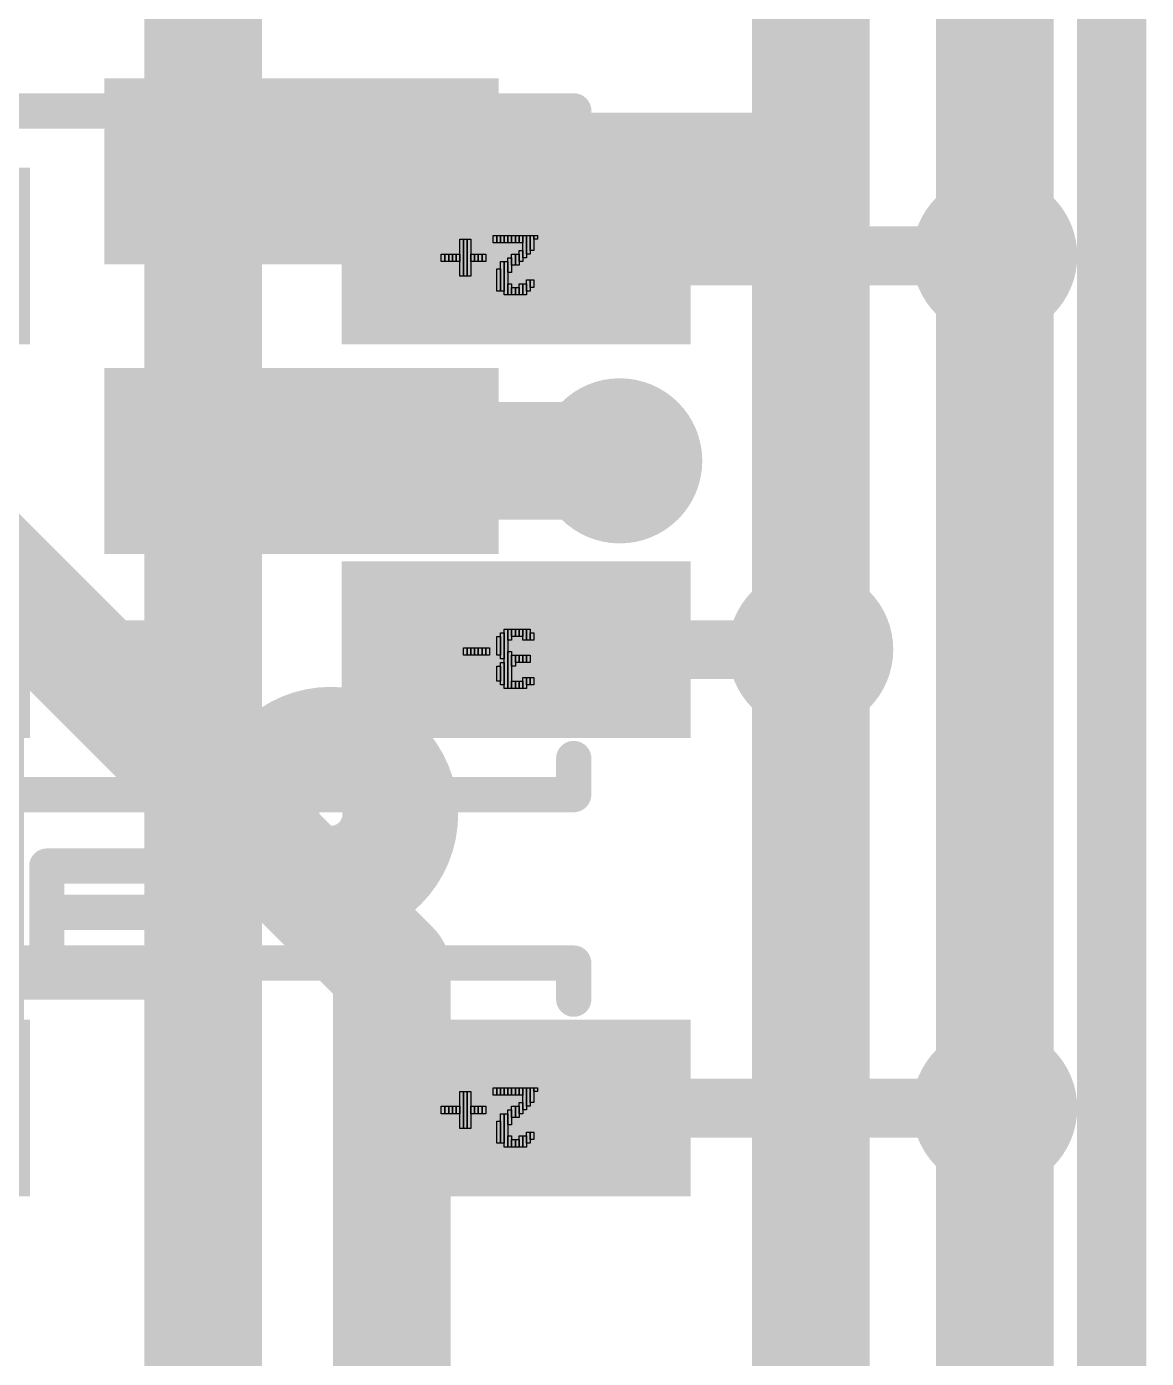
# Model space of a CAD drawing. Header units: millimetres. Extents: x 40.1 to 48.5, y 25.2 to 70.5.
# Drawn here: x 43.71 to 48.55, y 42.15 to 47.9 of the extents above; entities that cross this region are included whole.
import ezdxf

# ---------------------------------------------------------------- set-up
doc = ezdxf.new("R2010")
doc.units = ezdxf.units.MM
for name, color, linetype in [('BottomLayer', 5, 'Continuous'), ('BottomOverlay', 54, 'Continuous'), ('BottomPaste', 16, 'Continuous'), ('BottomSolder', 6, 'Continuous'), ('Mechanical1', 6, 'Continuous'), ('Mechanical15', 56, 'Continuous'), ('MidLayer2', 76, 'Continuous'), ('MultiLayer', 9, 'Continuous'), ('TopLayer', 1, 'Continuous'), ('TopOverlay', 2, 'Continuous'), ('TopPaste', 8, 'Continuous'), ('TopSolder', 216, 'Continuous')]:
    doc.layers.add(name, color=color, linetype=linetype)

# ---------------------------------------------------------------- blocks, each defined once
blk = doc.blocks.new('GH1_25_WS_4P_B_3')
at = {"layer": 'BottomLayer'}
for points, const_width in [([(0.47500286, 3.24999858), (0.47500286, 1.75000158)], 0.2999994), ([(0.7750022599999999, 3.24999858), (0.7750022599999999, 1.75000158)], 0.2999994), ([(1.7250029, 3.24999858), (1.7250029, 1.75000158)], 0.2999994), ([(2.0250023, 3.24999858), (2.0250023, 1.75000158)], 0.2999994), ([(-0.9249968799999999, 2.87499806), (-0.32499808, 2.87499806)], 0.7499985), ([(0.32500316, 2.87499806), (0.92500196, 2.87499806)], 0.7499985), ([(1.5750032, 2.87499806), (2.175002, 2.87499806)], 0.7499985), ([(-0.9249968799999999, 2.1250021), (-0.32499808, 2.1250021)], 0.7499985), ([(0.32500316, 2.1250021), (0.92500196, 2.1250021)], 0.7499985), ([(1.5750032, 2.1250021), (2.175002, 2.1250021)], 0.7499985), ([(3.40000082, 1.20000014), (3.40000082, -1.79999894)], 0.5999987999999999), ([(3.99999962, 1.20000014), (3.99999962, -1.79999894)], 0.5999987999999999)]:
    blk.add_lwpolyline(points, dxfattribs=dict(at, const_width=const_width))
at = {"layer": 'BottomLayer', "const_width": 0.2999994}
for points in [[(0.47500286, 2.50000008, 1), (0.7750022599999999, 2.50000008, 1)], [(1.7250029, 2.50000008, 1), (2.0250023, 2.50000008, 1)]]:
    blk.add_lwpolyline(points, format="xyb", close=True, dxfattribs=at)
at = {"layer": 'BottomOverlay'}
for points, const_width in [([(3.70100098, 2.62700008, 1), (3.10100218, 2.62700008, 1)], 0.499999), ([(0.4994986199999999, 2.84999938, 1), (0.55049674, 2.84999938, 1)], 0.05099812), ([(0.4994986199999999, 2.84999938, 1), (0.55049674, 2.84999938, 1)], 0.05099812), ([(0.69949822, 2.84999938, 1), (0.75049634, 2.84999938, 1)], 0.05099812), ([(0.69949822, 2.84999938, 1), (0.75049634, 2.84999938, 1)], 0.05099812), ([(1.74949866, 2.84999938, 1), (1.80049678, 2.84999938, 1)], 0.05099812), ([(1.74949866, 2.84999938, 1), (1.80049678, 2.84999938, 1)], 0.05099812), ([(1.94949826, 2.84999684, 1), (2.00049638, 2.84999684, 1)], 0.05099812), ([(1.94949826, 2.84999684, 1), (2.00049638, 2.84999684, 1)], 0.05099812), ([(2.9760037, 2.62700008, 1), (3.22600066, 2.62700008, 1)], 0.2499995), ([(3.5760025, 2.62700008, 1), (3.82599946, 2.62700008, 1)], 0.2499995), ([(0.48689768, 2.15000078, 1), (0.5630976799999999, 2.15000078, 1)], 0.0762), ([(0.48689768, 2.15000078, 1), (0.5630976799999999, 2.15000078, 1)], 0.0762), ([(0.4994986199999999, 2.15000078, 1), (0.55049674, 2.15000078, 1)], 0.05099812), ([(0.6868972799999999, 2.15000078, 1), (0.76309728, 2.15000078, 1)], 0.0762), ([(0.6868972799999999, 2.15000078, 1), (0.76309728, 2.15000078, 1)], 0.0762), ([(0.69949822, 2.15000078, 1), (0.75049634, 2.15000078, 1)], 0.05099812), ([(1.73689772, 2.15000078, 1), (1.81309772, 2.15000078, 1)], 0.0762), ([(1.73689772, 2.15000078, 1), (1.81309772, 2.15000078, 1)], 0.0762), ([(1.74949866, 2.15000078, 1), (1.80049678, 2.15000078, 1)], 0.05099812), ([(1.93689732, 2.15000078, 1), (2.01309732, 2.15000078, 1)], 0.0762), ([(1.93689732, 2.15000078, 1), (2.01309732, 2.15000078, 1)], 0.0762), ([(1.94949826, 2.15000078, 1), (2.00049638, 2.15000078, 1)], 0.05099812), ([(3.5868991, 2.15000078, 1), (3.6630991, 2.15000078, 1)], 0.0762), ([(3.5868991, 2.15000078, 1), (3.6630991, 2.15000078, 1)], 0.0762), ([(3.7868987, 2.15000078, 1), (3.8630987, 2.15000078, 1)], 0.0762), ([(3.7868987, 2.15000078, 1), (3.8630987, 2.15000078, 1)], 0.0762), ([(0.48689768, 2.05000098, 1), (0.5630976799999999, 2.05000098, 1)], 0.0762), ([(0.68689474, 2.05000098, 1), (0.76309474, 2.05000098, 1)], 0.0762), ([(1.73689518, 2.05000098, 1), (1.81309518, 2.05000098, 1)], 0.0762), ([(1.93689732, 2.05000098, 1), (2.01309732, 2.05000098, 1)], 0.0762), ([(3.5868991, 2.05000352, 1), (3.6630991, 2.05000352, 1)], 0.0762), ([(3.5868991, 2.05000352, 1), (3.6630991, 2.05000352, 1)], 0.0762), ([(3.5868991, 2.05000352, 1), (3.6630991, 2.05000352, 1)], 0.0762), ([(3.786906319999999, 2.05000098, 1), (3.86310632, 2.05000098, 1)], 0.0762), ([(4.086895559999999, 2.05000098, 1), (4.163095559999999, 2.05000098, 1)], 0.0762), ([(4.086895559999999, 2.05000098, 1), (4.163095559999999, 2.05000098, 1)], 0.0762), ([(3.5868991, 1.39999974, 1), (3.6630991, 1.39999974, 1)], 0.0762), ([(3.5868991, 1.39999974, 1), (3.6630991, 1.39999974, 1)], 0.0762), ([(3.7868987, 1.40001752, 1), (3.8630987, 1.40001752, 1)], 0.0762), ([(4.0868981, 1.39999974, 1), (4.1630981, 1.39999974, 1)], 0.0762), ([(4.0868981, 1.39999974, 1), (4.1630981, 1.39999974, 1)], 0.0762), ([(4.0868981, 1.39999974, 1), (4.1630981, 1.39999974, 1)], 0.0762)]:
    blk.add_lwpolyline(points, format="xyb", close=True, dxfattribs=dict(at, const_width=const_width))
for points, const_width in [([(0.72499728, 2.84999938), (0.5249976799999999, 2.84999938)], 0.10199878), ([(0.5249976799999999, 2.15000078), (0.5249976799999999, 2.84999938)], 0.10199878), ([(0.72499728, 2.15000078), (0.72499728, 2.84999938)], 0.10199878), ([(1.77499772, 2.15000078), (1.77499772, 2.84999938)], 0.10199878), ([(1.97499732, 2.84999684), (1.77499772, 2.84999938)], 0.10199878), ([(1.97499732, 2.15000078), (1.97499732, 2.84999684)], 0.10199878), ([(0.72499728, 2.15000078), (0.5249976799999999, 2.15000078)], 0.1524), ([(0.5249976799999999, 2.05000098), (0.5249976799999999, 2.15000078)], 0.1524), ([(0.72499474, 2.05000098), (0.72499728, 2.15000078)], 0.1524), ([(1.77499518, 2.05000098), (1.77499772, 2.15000078)], 0.1524), ([(1.97499732, 2.15000078), (1.77499772, 2.15000078)], 0.1524), ([(1.97499732, 2.05000098), (1.97499732, 2.15000078)], 0.1524), ([(3.6249991, 2.05000352), (3.6249991, 2.15000078)], 0.1524), ([(3.8249987, 2.15000078), (3.6249991, 2.15000078)], 0.1524), ([(3.8249987, 1.40001752), (3.8249987, 2.15000078)], 0.1524), ([(-3.62500164, 2.05000098), (3.6249991, 2.05000352)], 0.1524), ([(3.6249991, 1.39999974), (3.6249991, 2.05000352)], 0.1524), ([(4.124995559999999, 2.05000098), (3.82500632, 2.05000098)], 0.1524), ([(4.1249981, 1.39999974), (4.124995559999999, 2.05000098)], 0.1524), ([(4.1249981, 1.39999974), (3.6249991, 1.39999974)], 0.1524), ([(4.1249981, -2.04999844), (4.1249981, 1.39999974)], 0.1524)]:
    blk.add_lwpolyline(points, dxfattribs=dict(at, const_width=const_width))
at = {"layer": 'BottomPaste'}
for points, const_width in [([(0.47500286, 3.24999858), (0.47500286, 1.75000158)], 0.2999994), ([(0.7750022599999999, 3.24999858), (0.7750022599999999, 1.75000158)], 0.2999994), ([(1.7250029, 3.24999858), (1.7250029, 1.75000158)], 0.2999994), ([(2.0250023, 3.24999858), (2.0250023, 1.75000158)], 0.2999994), ([(-0.9249968799999999, 2.87499806), (-0.32499808, 2.87499806)], 0.7499985), ([(0.32500316, 2.87499806), (0.92500196, 2.87499806)], 0.7499985), ([(1.5750032, 2.87499806), (2.175002, 2.87499806)], 0.7499985), ([(-0.9249968799999999, 2.1250021), (-0.32499808, 2.1250021)], 0.7499985), ([(0.32500316, 2.1250021), (0.92500196, 2.1250021)], 0.7499985), ([(1.5750032, 2.1250021), (2.175002, 2.1250021)], 0.7499985), ([(3.40000082, 1.20000014), (3.40000082, -1.79999894)], 0.5999987999999999), ([(3.99999962, 1.20000014), (3.99999962, -1.79999894)], 0.5999987999999999)]:
    blk.add_lwpolyline(points, dxfattribs=dict(at, const_width=const_width))
at = {"layer": 'BottomPaste', "const_width": 0.2999994}
for points in [[(0.47500286, 2.50000008, 1), (0.7750022599999999, 2.50000008, 1)], [(1.7250029, 2.50000008, 1), (2.0250023, 2.50000008, 1)]]:
    blk.add_lwpolyline(points, format="xyb", close=True, dxfattribs=at)
at = {"layer": 'BottomSolder'}
for points, const_width in [([(0.42420286, 3.35159858), (0.42420286, 1.64840158)], 0.4015993999999999), ([(0.82580226, 3.35159858), (0.82580226, 1.64840158)], 0.4015993999999999), ([(1.6742029, 3.35159858), (1.6742029, 1.64840158)], 0.4015993999999999), ([(2.0758023, 3.35159858), (2.0758023, 1.64840158)], 0.4015993999999999), ([(-1.02659688, 2.92579806), (-0.22339808, 2.92579806)], 0.8515985), ([(0.22340316, 2.92579806), (1.02660196, 2.92579806)], 0.8515985), ([(1.4734032, 2.92579806), (2.276602, 2.92579806)], 0.8515985), ([(-1.02659688, 2.0742021), (-0.22339808, 2.0742021)], 0.8515985), ([(0.22340316, 2.0742021), (1.02660196, 2.0742021)], 0.8515985), ([(1.4734032, 2.0742021), (2.276602, 2.0742021)], 0.8515985), ([(3.34920082, 1.30160014), (3.34920082, -1.90159894)], 0.7015988), ([(4.050799619999999, 1.30160014), (4.050799619999999, -1.90159894)], 0.7015988)]:
    blk.add_lwpolyline(points, dxfattribs=dict(at, const_width=const_width))
at = {"layer": 'BottomSolder', "const_width": 0.4015993999999999}
for points in [[(0.42420286, 2.50000008, 1), (0.82580226, 2.50000008, 1)], [(1.6742029, 2.50000008, 1), (2.0758023, 2.50000008, 1)]]:
    blk.add_lwpolyline(points, format="xyb", close=True, dxfattribs=at)
blk = doc.blocks.new('LED_SMD_4P_L3_2_W2_8_P1_70_TL_7')
at = {"layer": 'Mechanical15'}
for p, q in [((1.1839956, 0.7619999999999999), (1.1839956, 0.9219945999999999)), ((1.1839956, 0.9219945999999999), (1.1999976, 0.9219945999999999)), ((1.1999976, 0.7619999999999999), (1.1999976, 0.9219945999999999)), ((1.1999976, 0.9219945999999999), (1.2159996, 0.9219945999999999)), ((1.1999976, 0.9219945999999999), (1.1999976, 0.7619999999999999)), ((1.2159996, 0.7619999999999999), (1.2159996, 0.9219945999999999)), ((1.2159996, 0.9219945999999999), (1.2320016, 0.9219945999999999)), ((1.2159996, 0.9219945999999999), (1.2159996, 0.7619999999999999)), ((1.2320016, 0.9219945999999999), (1.2320016, 0.7619999999999999)), ((1.3279882, 0.9059925999999999), (1.3279882, 0.9379965999999998)), ((1.3279882, 0.9379965999999998), (1.3439902, 0.9379965999999998)), ((1.3439902, 0.9059925999999999), (1.3439902, 0.9379965999999998)), ((1.3439902, 0.9379965999999998), (1.3599922, 0.9379965999999998)), ((1.3439902, 0.9379965999999998), (1.3439902, 0.9059925999999999)), ((1.3599922, 0.9059925999999999), (1.3599922, 0.9379965999999998)), ((1.3599922, 0.9379965999999998), (1.3759942, 0.9379965999999998)), ((1.3599922, 0.9379965999999998), (1.3599922, 0.9059925999999999)), ((1.3759942, 0.9059925999999999), (1.3759942, 0.9379965999999998)), ((1.3759942, 0.9379965999999998), (1.3919962, 0.9379965999999998)), ((1.3759942, 0.9379965999999998), (1.3759942, 0.9059925999999999)), ((1.3919962, 0.9059925999999999), (1.3919962, 0.9379965999999998)), ((1.3919962, 0.9379965999999998), (1.4079982, 0.9379965999999998)), ((1.3919962, 0.9379965999999998), (1.3919962, 0.9059925999999999)), ((1.4079982, 0.9059925999999999), (1.4079982, 0.9379965999999998)), ((1.4079982, 0.9379965999999998), (1.4240002, 0.9379965999999998)), ((1.4079982, 0.9379965999999998), (1.4079982, 0.9059925999999999)), ((1.4240002, 0.9059925999999999), (1.4240002, 0.9379965999999998)), ((1.4240002, 0.9379965999999998), (1.4400022, 0.9379965999999998)), ((1.4240002, 0.9379965999999998), (1.4240002, 0.9059925999999999)), ((1.4400022, 0.9059925999999999), (1.4400022, 0.9379965999999998)), ((1.4400022, 0.9379965999999998), (1.4560042, 0.9379965999999998)), ((1.4400022, 0.9379965999999998), (1.4400022, 0.9059925999999999)), ((1.4560042, 0.8420099999999999), (1.4560042, 0.9379965999999998)), ((1.4560042, 0.9379965999999998), (1.4720062, 0.9379965999999998)), ((1.4560042, 0.9379965999999998), (1.4560042, 0.9059925999999999)), ((1.4720062, 0.8580119999999999), (1.4720062, 0.9379965999999998)), ((1.4720062, 0.9379965999999998), (1.4880082, 0.9379965999999998)), ((1.4720062, 0.9379965999999998), (1.4720062, 0.8420099999999999)), ((1.4880082, 0.8739886), (1.4880082, 0.9379965999999998)), ((1.4880082, 0.9379965999999998), (1.5040102, 0.9379965999999998)), ((1.4880082, 0.9379965999999998), (1.4880082, 0.8580119999999999)), ((1.5040102, 0.9219945999999999), (1.5040102, 0.9379965999999998)), ((1.5040102, 0.9379965999999998), (1.5200122, 0.9379965999999998)), ((1.5040102, 0.9379965999999998), (1.5040102, 0.8739886)), ((1.5200122, 0.9219945999999999), (1.5040102, 0.9219945999999999)), ((1.5200122, 0.9379965999999998), (1.5200122, 0.9219945999999999)), ((1.3439902, 0.9059925999999999), (1.3279882, 0.9059925999999999)), ((1.3599922, 0.9059925999999999), (1.3439902, 0.9059925999999999)), ((1.3759942, 0.9059925999999999), (1.3599922, 0.9059925999999999)), ((1.3919962, 0.9059925999999999), (1.3759942, 0.9059925999999999)), ((1.4079982, 0.9059925999999999), (1.3919962, 0.9059925999999999)), ((1.4240002, 0.9059925999999999), (1.4079982, 0.9059925999999999)), ((1.4400022, 0.9059925999999999), (1.4240002, 0.9059925999999999)), ((1.4560042, 0.9059925999999999), (1.4400022, 0.9059925999999999)), ((1.4400022, 0.826008), (1.4400022, 0.8739886)), ((1.4400022, 0.8739886), (1.4560042, 0.8739886)), ((1.4560042, 0.8739886), (1.4560042, 0.826008)), ((1.5040102, 0.8739886), (1.4880082, 0.8739886)), ((1.104011, 0.826008), (1.104011, 0.8580119999999999)), ((1.104011, 0.8580119999999999), (1.1199876, 0.8580119999999999)), ((1.1199876, 0.826008), (1.104011, 0.826008)), ((1.1199876, 0.826008), (1.1199876, 0.8580119999999999)), ((1.1199876, 0.8580119999999999), (1.1359896, 0.8580119999999999)), ((1.1199876, 0.8580119999999999), (1.1199876, 0.826008)), ((1.1359896, 0.826008), (1.1199876, 0.826008)), ((1.1359896, 0.826008), (1.1359896, 0.8580119999999999)), ((1.1359896, 0.8580119999999999), (1.1519916, 0.8580119999999999)), ((1.1359896, 0.8580119999999999), (1.1359896, 0.826008)), ((1.1519916, 0.826008), (1.1359896, 0.826008)), ((1.1519916, 0.826008), (1.1519916, 0.8580119999999999)), ((1.1519916, 0.8580119999999999), (1.1679936, 0.8580119999999999)), ((1.1519916, 0.8580119999999999), (1.1519916, 0.826008)), ((1.1679936, 0.826008), (1.1519916, 0.826008)), ((1.1679936, 0.826008), (1.1679936, 0.8580119999999999)), ((1.1679936, 0.8580119999999999), (1.1839956, 0.8580119999999999)), ((1.1679936, 0.8580119999999999), (1.1679936, 0.826008)), ((1.1839956, 0.826008), (1.1679936, 0.826008)), ((1.1839956, 0.8580119999999999), (1.1839956, 0.826008)), ((1.2320016, 0.826008), (1.2320016, 0.8580119999999999)), ((1.2320016, 0.8580119999999999), (1.2480036, 0.8580119999999999)), ((1.2480036, 0.826008), (1.2320016, 0.826008)), ((1.2480036, 0.826008), (1.2480036, 0.8580119999999999)), ((1.2480036, 0.8580119999999999), (1.2640056, 0.8580119999999999)), ((1.2480036, 0.8580119999999999), (1.2480036, 0.826008)), ((1.2640056, 0.826008), (1.2480036, 0.826008)), ((1.2640056, 0.826008), (1.2640056, 0.8580119999999999)), ((1.2640056, 0.8580119999999999), (1.2800076, 0.8580119999999999)), ((1.2640056, 0.8580119999999999), (1.2640056, 0.826008)), ((1.2800076, 0.826008), (1.2640056, 0.826008)), ((1.2800076, 0.826008), (1.2800076, 0.8580119999999999)), ((1.2800076, 0.8580119999999999), (1.2960096, 0.8580119999999999)), ((1.2800076, 0.8580119999999999), (1.2800076, 0.826008)), ((1.2960096, 0.826008), (1.2800076, 0.826008)), ((1.2960096, 0.8580119999999999), (1.2960096, 0.826008)), ((1.3599922, 0.697992), (1.3599922, 0.826008)), ((1.3599922, 0.826008), (1.3759942, 0.826008)), ((1.3759942, 0.68199), (1.3759942, 0.826008)), ((1.3759942, 0.826008), (1.3919962, 0.826008)), ((1.3759942, 0.826008), (1.3759942, 0.697992)), ((1.3919962, 0.778002), (1.3919962, 0.8420099999999999)), ((1.3919962, 0.8420099999999999), (1.4079982, 0.8420099999999999)), ((1.3919962, 0.826008), (1.3919962, 0.68199)), ((1.4079982, 0.810006), (1.4079982, 0.8580119999999999)), ((1.4079982, 0.8580119999999999), (1.4240002, 0.8580119999999999)), ((1.4079982, 0.8420099999999999), (1.4079982, 0.778002)), ((1.4240002, 0.810006), (1.4079982, 0.810006)), ((1.4240002, 0.810006), (1.4240002, 0.8580119999999999)), ((1.4240002, 0.8580119999999999), (1.4400022, 0.8580119999999999)), ((1.4240002, 0.8580119999999999), (1.4240002, 0.810006)), ((1.4400022, 0.810006), (1.4240002, 0.810006)), ((1.4400022, 0.8580119999999999), (1.4400022, 0.810006)), ((1.4560042, 0.826008), (1.4400022, 0.826008)), ((1.4720062, 0.8420099999999999), (1.4560042, 0.8420099999999999)), ((1.4880082, 0.8580119999999999), (1.4720062, 0.8580119999999999)), ((1.1999976, 0.7619999999999999), (1.1839956, 0.7619999999999999)), ((1.2159996, 0.7619999999999999), (1.1999976, 0.7619999999999999)), ((1.2320016, 0.7619999999999999), (1.2159996, 0.7619999999999999)), ((1.3439902, 0.697992), (1.3439902, 0.794004)), ((1.3439902, 0.794004), (1.3599922, 0.794004)), ((1.3599922, 0.794004), (1.3599922, 0.697992)), ((1.4079982, 0.778002), (1.3919962, 0.778002)), ((1.3599922, 0.697992), (1.3439902, 0.697992)), ((1.3759942, 0.697992), (1.3599922, 0.697992)), ((1.3919962, 0.68199), (1.3919962, 0.729996)), ((1.3919962, 0.729996), (1.4079982, 0.729996)), ((1.4079982, 0.729996), (1.4079982, 0.68199)), ((1.4079982, 0.68199), (1.4079982, 0.7139939999999999)), ((1.4079982, 0.7139939999999999), (1.4240002, 0.7139939999999999)), ((1.4240002, 0.68199), (1.4240002, 0.7139939999999999)), ((1.4240002, 0.7139939999999999), (1.4400022, 0.7139939999999999)), ((1.4240002, 0.7139939999999999), (1.4240002, 0.68199)), ((1.4400022, 0.68199), (1.4400022, 0.729996)), ((1.4400022, 0.729996), (1.4560042, 0.729996)), ((1.4400022, 0.7139939999999999), (1.4400022, 0.68199)), ((1.4560042, 0.68199), (1.4560042, 0.729996)), ((1.4560042, 0.729996), (1.4720062, 0.729996)), ((1.4560042, 0.729996), (1.4560042, 0.68199)), ((1.4720062, 0.697992), (1.4720062, 0.7459979999999999)), ((1.4720062, 0.7459979999999999), (1.4880082, 0.7459979999999999)), ((1.4720062, 0.729996), (1.4720062, 0.68199)), ((1.4880082, 0.697992), (1.4720062, 0.697992)), ((1.4880082, 0.7139939999999999), (1.4880082, 0.7459979999999999)), ((1.4880082, 0.7459979999999999), (1.5040102, 0.7459979999999999)), ((1.4880082, 0.7459979999999999), (1.4880082, 0.697992)), ((1.5040102, 0.7139939999999999), (1.4880082, 0.7139939999999999)), ((1.5040102, 0.7459979999999999), (1.5040102, 0.7139939999999999)), ((1.3919962, 0.68199), (1.3759942, 0.68199)), ((1.4079982, 0.68199), (1.3919962, 0.68199)), ((1.4240002, 0.68199), (1.4079982, 0.68199)), ((1.4400022, 0.68199), (1.4240002, 0.68199)), ((1.4560042, 0.68199), (1.4400022, 0.68199)), ((1.4720062, 0.68199), (1.4560042, 0.68199))]:
    blk.add_line(p, q, dxfattribs=at)
at = {"layer": 'TopLayer'}
for points, const_width in [([(1.1012551, 1.1300079), (1.1012551, 0.5700141)], 0.6525006), ([(1.7537557, 1.1300079), (1.7537557, 0.5700141)], 0.6525006), ([(-0.7750047999999999, 0.99000818), (-2.080006, 0.99000818)], 0.2799969), ([(2.080006, 0.99000818), (0.7750047999999999, 0.99000818)], 0.2799969), ([(-0.7750047999999999, 0.71001382), (-2.080006, 0.71001382)], 0.2799969), ([(2.080006, 0.71001382), (0.7750047999999999, 0.71001382)], 0.2799969)]:
    blk.add_lwpolyline(points, dxfattribs=dict(at, const_width=const_width))
at = {"layer": 'TopLayer', "const_width": 0.2799969}
blk.add_lwpolyline([(1.28750822, 0.850011, 1), (1.56750258, 0.850011, 1)], format="xyb", close=True, dxfattribs=at)
at = {"layer": 'TopOverlay', "const_width": 0.1524}
for points in [[(-1.6761714, 1.4761972), (1.6761714, 1.4761972)], [(1.6761714, 1.3204698), (1.6761714, 1.4761972)]]:
    blk.add_lwpolyline(points, dxfattribs=at)
at = {"layer": 'TopOverlay', "const_width": 0.0762}
for points in [[(1.6380714, 1.4761972, 1), (1.7142714, 1.4761972, 1)], [(1.6380714, 1.4761972, 1), (1.7142714, 1.4761972, 1)], [(1.6380714, 1.3204698, 1), (1.7142714, 1.3204698, 1)]]:
    blk.add_lwpolyline(points, format="xyb", close=True, dxfattribs=at)
at = {"layer": 'TopPaste'}
for points, const_width in [([(1.1012551, 1.1300079), (1.1012551, 0.5700141)], 0.6525006), ([(1.7537557, 1.1300079), (1.7537557, 0.5700141)], 0.6525006), ([(-0.7750047999999999, 0.99000818), (-2.080006, 0.99000818)], 0.2799969), ([(2.080006, 0.99000818), (0.7750047999999999, 0.99000818)], 0.2799969), ([(-0.7750047999999999, 0.71001382), (-2.080006, 0.71001382)], 0.2799969), ([(2.080006, 0.71001382), (0.7750047999999999, 0.71001382)], 0.2799969)]:
    blk.add_lwpolyline(points, dxfattribs=dict(at, const_width=const_width))
at = {"layer": 'TopPaste', "const_width": 0.2799969}
blk.add_lwpolyline([(1.28750822, 0.850011, 1), (1.56750258, 0.850011, 1)], format="xyb", close=True, dxfattribs=at)
at = {"layer": 'TopSolder'}
for points, const_width in [([(-1.0504551, 1.2316079), (-1.0504551, 0.4684140999999999)], 0.7541006), ([(1.0504551, 1.2316079), (1.0504551, 0.4684140999999999)], 0.7541006), ([(1.8045557, 1.2316079), (1.8045557, 0.4684140999999999)], 0.7541006), ([(-0.6734048, 1.04080818), (-2.181606, 1.04080818)], 0.3815969), ([(2.181606, 1.04080818), (0.6734048, 1.04080818)], 0.3815969), ([(-0.6734048, 0.65921382), (-2.181606, 0.65921382)], 0.3815969), ([(2.181606, 0.65921382), (0.6734048, 0.65921382)], 0.3815969), ([(-1.0504551, -0.4684140999999999), (-1.0504551, -1.2316079)], 0.7541006), ([(1.0504551, -0.4684140999999999), (1.0504551, -1.2316079)], 0.7541006), ([(1.8045557, -0.4684140999999999), (1.8045557, -1.2316079)], 0.7541006)]:
    blk.add_lwpolyline(points, dxfattribs=dict(at, const_width=const_width))
at = {"layer": 'TopSolder', "const_width": 0.3815969}
blk.add_lwpolyline([(1.23670822, 0.850011, 1), (1.61830258, 0.850011, 1)], format="xyb", close=True, dxfattribs=at)
blk = doc.blocks.new('LED_SMD_4P_L3_2_W2_8_P1_70_TL_8')
at = {"layer": 'Mechanical15'}
for p, q in [((1.1839956, 0.7619999999999999), (1.1839956, 0.9219945999999999)), ((1.1839956, 0.9219945999999999), (1.1999976, 0.9219945999999999)), ((1.1999976, 0.7619999999999999), (1.1999976, 0.9219945999999999)), ((1.1999976, 0.9219945999999999), (1.2159996, 0.9219945999999999)), ((1.1999976, 0.9219945999999999), (1.1999976, 0.7619999999999999)), ((1.2159996, 0.7619999999999999), (1.2159996, 0.9219945999999999)), ((1.2159996, 0.9219945999999999), (1.2320016, 0.9219945999999999)), ((1.2159996, 0.9219945999999999), (1.2159996, 0.7619999999999999)), ((1.2320016, 0.9219945999999999), (1.2320016, 0.7619999999999999)), ((1.3279882, 0.9059925999999999), (1.3279882, 0.9379965999999998)), ((1.3279882, 0.9379965999999998), (1.3439902, 0.9379965999999998)), ((1.3439902, 0.9059925999999999), (1.3439902, 0.9379965999999998)), ((1.3439902, 0.9379965999999998), (1.3599922, 0.9379965999999998)), ((1.3439902, 0.9379965999999998), (1.3439902, 0.9059925999999999)), ((1.3599922, 0.9059925999999999), (1.3599922, 0.9379965999999998)), ((1.3599922, 0.9379965999999998), (1.3759942, 0.9379965999999998)), ((1.3599922, 0.9379965999999998), (1.3599922, 0.9059925999999999)), ((1.3759942, 0.9059925999999999), (1.3759942, 0.9379965999999998)), ((1.3759942, 0.9379965999999998), (1.3919962, 0.9379965999999998)), ((1.3759942, 0.9379965999999998), (1.3759942, 0.9059925999999999)), ((1.3919962, 0.9059925999999999), (1.3919962, 0.9379965999999998)), ((1.3919962, 0.9379965999999998), (1.4079982, 0.9379965999999998)), ((1.3919962, 0.9379965999999998), (1.3919962, 0.9059925999999999)), ((1.4079982, 0.9059925999999999), (1.4079982, 0.9379965999999998)), ((1.4079982, 0.9379965999999998), (1.4240002, 0.9379965999999998)), ((1.4079982, 0.9379965999999998), (1.4079982, 0.9059925999999999)), ((1.4240002, 0.9059925999999999), (1.4240002, 0.9379965999999998)), ((1.4240002, 0.9379965999999998), (1.4400022, 0.9379965999999998)), ((1.4240002, 0.9379965999999998), (1.4240002, 0.9059925999999999)), ((1.4400022, 0.9059925999999999), (1.4400022, 0.9379965999999998)), ((1.4400022, 0.9379965999999998), (1.4560042, 0.9379965999999998)), ((1.4400022, 0.9379965999999998), (1.4400022, 0.9059925999999999)), ((1.4560042, 0.8420099999999999), (1.4560042, 0.9379965999999998)), ((1.4560042, 0.9379965999999998), (1.4720062, 0.9379965999999998)), ((1.4560042, 0.9379965999999998), (1.4560042, 0.9059925999999999)), ((1.4720062, 0.8580119999999999), (1.4720062, 0.9379965999999998)), ((1.4720062, 0.9379965999999998), (1.4880082, 0.9379965999999998)), ((1.4720062, 0.9379965999999998), (1.4720062, 0.8420099999999999)), ((1.4880082, 0.8739886), (1.4880082, 0.9379965999999998)), ((1.4880082, 0.9379965999999998), (1.5040102, 0.9379965999999998)), ((1.4880082, 0.9379965999999998), (1.4880082, 0.8580119999999999)), ((1.5040102, 0.9219945999999999), (1.5040102, 0.9379965999999998)), ((1.5040102, 0.9379965999999998), (1.5200122, 0.9379965999999998)), ((1.5040102, 0.9379965999999998), (1.5040102, 0.8739886)), ((1.5200122, 0.9219945999999999), (1.5040102, 0.9219945999999999)), ((1.5200122, 0.9379965999999998), (1.5200122, 0.9219945999999999)), ((1.3439902, 0.9059925999999999), (1.3279882, 0.9059925999999999)), ((1.3599922, 0.9059925999999999), (1.3439902, 0.9059925999999999)), ((1.3759942, 0.9059925999999999), (1.3599922, 0.9059925999999999)), ((1.3919962, 0.9059925999999999), (1.3759942, 0.9059925999999999)), ((1.4079982, 0.9059925999999999), (1.3919962, 0.9059925999999999)), ((1.4240002, 0.9059925999999999), (1.4079982, 0.9059925999999999)), ((1.4400022, 0.9059925999999999), (1.4240002, 0.9059925999999999)), ((1.4560042, 0.9059925999999999), (1.4400022, 0.9059925999999999)), ((1.4400022, 0.826008), (1.4400022, 0.8739886)), ((1.4400022, 0.8739886), (1.4560042, 0.8739886)), ((1.4560042, 0.8739886), (1.4560042, 0.826008)), ((1.5040102, 0.8739886), (1.4880082, 0.8739886)), ((1.104011, 0.826008), (1.104011, 0.8580119999999999)), ((1.104011, 0.8580119999999999), (1.1199876, 0.8580119999999999)), ((1.1199876, 0.826008), (1.104011, 0.826008)), ((1.1199876, 0.826008), (1.1199876, 0.8580119999999999)), ((1.1199876, 0.8580119999999999), (1.1359896, 0.8580119999999999)), ((1.1199876, 0.8580119999999999), (1.1199876, 0.826008)), ((1.1359896, 0.826008), (1.1199876, 0.826008)), ((1.1359896, 0.826008), (1.1359896, 0.8580119999999999)), ((1.1359896, 0.8580119999999999), (1.1519916, 0.8580119999999999)), ((1.1359896, 0.8580119999999999), (1.1359896, 0.826008)), ((1.1519916, 0.826008), (1.1359896, 0.826008)), ((1.1519916, 0.826008), (1.1519916, 0.8580119999999999)), ((1.1519916, 0.8580119999999999), (1.1679936, 0.8580119999999999)), ((1.1519916, 0.8580119999999999), (1.1519916, 0.826008)), ((1.1679936, 0.826008), (1.1519916, 0.826008)), ((1.1679936, 0.826008), (1.1679936, 0.8580119999999999)), ((1.1679936, 0.8580119999999999), (1.1839956, 0.8580119999999999)), ((1.1679936, 0.8580119999999999), (1.1679936, 0.826008)), ((1.1839956, 0.826008), (1.1679936, 0.826008)), ((1.1839956, 0.8580119999999999), (1.1839956, 0.826008)), ((1.2320016, 0.826008), (1.2320016, 0.8580119999999999)), ((1.2320016, 0.8580119999999999), (1.2480036, 0.8580119999999999)), ((1.2480036, 0.826008), (1.2320016, 0.826008)), ((1.2480036, 0.826008), (1.2480036, 0.8580119999999999)), ((1.2480036, 0.8580119999999999), (1.2640056, 0.8580119999999999)), ((1.2480036, 0.8580119999999999), (1.2480036, 0.826008)), ((1.2640056, 0.826008), (1.2480036, 0.826008)), ((1.2640056, 0.826008), (1.2640056, 0.8580119999999999)), ((1.2640056, 0.8580119999999999), (1.2800076, 0.8580119999999999)), ((1.2640056, 0.8580119999999999), (1.2640056, 0.826008)), ((1.2800076, 0.826008), (1.2640056, 0.826008)), ((1.2800076, 0.826008), (1.2800076, 0.8580119999999999)), ((1.2800076, 0.8580119999999999), (1.2960096, 0.8580119999999999)), ((1.2800076, 0.8580119999999999), (1.2800076, 0.826008)), ((1.2960096, 0.826008), (1.2800076, 0.826008)), ((1.2960096, 0.8580119999999999), (1.2960096, 0.826008)), ((1.3599922, 0.697992), (1.3599922, 0.826008)), ((1.3599922, 0.826008), (1.3759942, 0.826008)), ((1.3759942, 0.68199), (1.3759942, 0.826008)), ((1.3759942, 0.826008), (1.3919962, 0.826008)), ((1.3759942, 0.826008), (1.3759942, 0.697992)), ((1.3919962, 0.778002), (1.3919962, 0.8420099999999999)), ((1.3919962, 0.8420099999999999), (1.4079982, 0.8420099999999999)), ((1.3919962, 0.826008), (1.3919962, 0.68199)), ((1.4079982, 0.810006), (1.4079982, 0.8580119999999999)), ((1.4079982, 0.8580119999999999), (1.4240002, 0.8580119999999999)), ((1.4079982, 0.8420099999999999), (1.4079982, 0.778002)), ((1.4240002, 0.810006), (1.4079982, 0.810006)), ((1.4240002, 0.810006), (1.4240002, 0.8580119999999999)), ((1.4240002, 0.8580119999999999), (1.4400022, 0.8580119999999999)), ((1.4240002, 0.8580119999999999), (1.4240002, 0.810006)), ((1.4400022, 0.810006), (1.4240002, 0.810006)), ((1.4400022, 0.8580119999999999), (1.4400022, 0.810006)), ((1.4560042, 0.826008), (1.4400022, 0.826008)), ((1.4720062, 0.8420099999999999), (1.4560042, 0.8420099999999999)), ((1.4880082, 0.8580119999999999), (1.4720062, 0.8580119999999999)), ((1.1999976, 0.7619999999999999), (1.1839956, 0.7619999999999999)), ((1.2159996, 0.7619999999999999), (1.1999976, 0.7619999999999999)), ((1.2320016, 0.7619999999999999), (1.2159996, 0.7619999999999999)), ((1.3439902, 0.697992), (1.3439902, 0.794004)), ((1.3439902, 0.794004), (1.3599922, 0.794004)), ((1.3599922, 0.794004), (1.3599922, 0.697992)), ((1.4079982, 0.778002), (1.3919962, 0.778002)), ((1.3599922, 0.697992), (1.3439902, 0.697992)), ((1.3759942, 0.697992), (1.3599922, 0.697992)), ((1.3919962, 0.68199), (1.3919962, 0.729996)), ((1.3919962, 0.729996), (1.4079982, 0.729996)), ((1.4079982, 0.729996), (1.4079982, 0.68199)), ((1.4079982, 0.68199), (1.4079982, 0.7139939999999999)), ((1.4079982, 0.7139939999999999), (1.4240002, 0.7139939999999999)), ((1.4240002, 0.68199), (1.4240002, 0.7139939999999999)), ((1.4240002, 0.7139939999999999), (1.4400022, 0.7139939999999999)), ((1.4240002, 0.7139939999999999), (1.4240002, 0.68199)), ((1.4400022, 0.68199), (1.4400022, 0.729996)), ((1.4400022, 0.729996), (1.4560042, 0.729996)), ((1.4400022, 0.7139939999999999), (1.4400022, 0.68199)), ((1.4560042, 0.68199), (1.4560042, 0.729996)), ((1.4560042, 0.729996), (1.4720062, 0.729996)), ((1.4560042, 0.729996), (1.4560042, 0.68199)), ((1.4720062, 0.697992), (1.4720062, 0.7459979999999999)), ((1.4720062, 0.7459979999999999), (1.4880082, 0.7459979999999999)), ((1.4720062, 0.729996), (1.4720062, 0.68199)), ((1.4880082, 0.697992), (1.4720062, 0.697992)), ((1.4880082, 0.7139939999999999), (1.4880082, 0.7459979999999999)), ((1.4880082, 0.7459979999999999), (1.5040102, 0.7459979999999999)), ((1.4880082, 0.7459979999999999), (1.4880082, 0.697992)), ((1.5040102, 0.7139939999999999), (1.4880082, 0.7139939999999999)), ((1.5040102, 0.7459979999999999), (1.5040102, 0.7139939999999999)), ((1.3919962, 0.68199), (1.3759942, 0.68199)), ((1.4079982, 0.68199), (1.3919962, 0.68199)), ((1.4240002, 0.68199), (1.4079982, 0.68199)), ((1.4400022, 0.68199), (1.4240002, 0.68199)), ((1.4560042, 0.68199), (1.4400022, 0.68199)), ((1.4720062, 0.68199), (1.4560042, 0.68199)), ((1.3439902, -0.8739886), (1.3439902, -0.794004)), ((1.3439902, -0.794004), (1.3599922, -0.794004)), ((1.3599922, -0.8899906), (1.3599922, -0.778002)), ((1.3599922, -0.778002), (1.3759942, -0.778002)), ((1.3599922, -0.794004), (1.3599922, -0.8739886)), ((1.3759942, -1.0180066), (1.3759942, -0.7619999999999999)), ((1.3759942, -0.7619999999999999), (1.3919962, -0.7619999999999999)), ((1.3759942, -0.778002), (1.3759942, -0.8899906)), ((1.3919962, -0.810006), (1.3919962, -0.7619999999999999)), ((1.3919962, -0.7619999999999999), (1.4079982, -0.7619999999999999)), ((1.3919962, -0.7619999999999999), (1.3919962, -1.0180066)), ((1.4079982, -0.794004), (1.4079982, -0.7619999999999999)), ((1.4079982, -0.7619999999999999), (1.4240002, -0.7619999999999999)), ((1.4079982, -0.7619999999999999), (1.4079982, -0.810006)), ((1.4240002, -0.794004), (1.4079982, -0.794004)), ((1.4240002, -0.794004), (1.4240002, -0.7619999999999999)), ((1.4240002, -0.7619999999999999), (1.4400022, -0.7619999999999999)), ((1.4240002, -0.7619999999999999), (1.4240002, -0.794004)), ((1.4400022, -0.794004), (1.4240002, -0.794004)), ((1.4400022, -0.794004), (1.4400022, -0.7619999999999999)), ((1.4400022, -0.7619999999999999), (1.4560042, -0.7619999999999999)), ((1.4400022, -0.7619999999999999), (1.4400022, -0.794004)), ((1.4560042, -0.794004), (1.4400022, -0.794004)), ((1.4560042, -0.810006), (1.4560042, -0.7619999999999999)), ((1.4560042, -0.7619999999999999), (1.4720062, -0.7619999999999999)), ((1.4560042, -0.7619999999999999), (1.4560042, -0.794004)), ((1.4720062, -0.810006), (1.4720062, -0.7619999999999999)), ((1.4720062, -0.7619999999999999), (1.4880082, -0.7619999999999999)), ((1.4720062, -0.7619999999999999), (1.4720062, -0.810006)), ((1.4880082, -0.7619999999999999), (1.4880082, -0.810006)), ((1.4880082, -0.810006), (1.4880082, -0.778002)), ((1.4880082, -0.778002), (1.5040102, -0.778002)), ((1.5040102, -0.778002), (1.5040102, -0.810006)), ((1.1999976, -0.8739886), (1.1999976, -0.8420099999999999)), ((1.1999976, -0.8420099999999999), (1.2159996, -0.8420099999999999)), ((1.2159996, -0.8739886), (1.2159996, -0.8420099999999999)), ((1.2159996, -0.8420099999999999), (1.2320016, -0.8420099999999999)), ((1.2159996, -0.8420099999999999), (1.2159996, -0.8739886)), ((1.2320016, -0.8739886), (1.2320016, -0.8420099999999999)), ((1.2320016, -0.8420099999999999), (1.2480036, -0.8420099999999999)), ((1.2320016, -0.8420099999999999), (1.2320016, -0.8739886)), ((1.2480036, -0.8739886), (1.2480036, -0.8420099999999999)), ((1.2480036, -0.8420099999999999), (1.2640056, -0.8420099999999999)), ((1.2480036, -0.8420099999999999), (1.2480036, -0.8739886)), ((1.2640056, -0.8739886), (1.2640056, -0.8420099999999999)), ((1.2640056, -0.8420099999999999), (1.2800076, -0.8420099999999999)), ((1.2640056, -0.8420099999999999), (1.2640056, -0.8739886)), ((1.2800076, -0.8739886), (1.2800076, -0.8420099999999999)), ((1.2800076, -0.8420099999999999), (1.2960096, -0.8420099999999999)), ((1.2800076, -0.8420099999999999), (1.2800076, -0.8739886)), ((1.2960096, -0.8739886), (1.2960096, -0.8420099999999999)), ((1.2960096, -0.8420099999999999), (1.3120116, -0.8420099999999999)), ((1.2960096, -0.8420099999999999), (1.2960096, -0.8739886)), ((1.3120116, -0.8420099999999999), (1.3120116, -0.8739886)), ((1.4079982, -0.810006), (1.3919962, -0.810006)), ((1.3919962, -1.0180066), (1.3919962, -0.8580119999999999)), ((1.3919962, -0.8580119999999999), (1.4079982, -0.8580119999999999)), ((1.4079982, -0.8580119999999999), (1.4079982, -1.0180066)), ((1.4720062, -0.810006), (1.4560042, -0.810006)), ((1.4880082, -0.810006), (1.4720062, -0.810006)), ((1.5040102, -0.810006), (1.4880082, -0.810006)), ((1.2159996, -0.8739886), (1.1999976, -0.8739886)), ((1.2320016, -0.8739886), (1.2159996, -0.8739886)), ((1.2480036, -0.8739886), (1.2320016, -0.8739886)), ((1.2640056, -0.8739886), (1.2480036, -0.8739886)), ((1.2800076, -0.8739886), (1.2640056, -0.8739886)), ((1.2960096, -0.8739886), (1.2800076, -0.8739886)), ((1.3120116, -0.8739886), (1.2960096, -0.8739886)), ((1.3599922, -0.8739886), (1.3439902, -0.8739886)), ((1.3759942, -0.8899906), (1.3599922, -0.8899906)), ((1.3599922, -1.0020046), (1.3599922, -0.9059925999999999)), ((1.3599922, -0.9059925999999999), (1.3759942, -0.9059925999999999)), ((1.3759942, -0.9059925999999999), (1.3759942, -1.0020046)), ((1.4079982, -0.9219945999999999), (1.4079982, -0.8739886)), ((1.4079982, -0.8739886), (1.4240002, -0.8739886)), ((1.4240002, -0.9059925999999999), (1.4240002, -0.8739886)), ((1.4240002, -0.8739886), (1.4400022, -0.8739886)), ((1.4240002, -0.8739886), (1.4240002, -0.9219945999999999)), ((1.4400022, -0.9059925999999999), (1.4240002, -0.9059925999999999)), ((1.4400022, -0.9059925999999999), (1.4400022, -0.8739886)), ((1.4400022, -0.8739886), (1.4560042, -0.8739886)), ((1.4400022, -0.8739886), (1.4400022, -0.9059925999999999)), ((1.4560042, -0.9059925999999999), (1.4400022, -0.9059925999999999)), ((1.4560042, -0.9059925999999999), (1.4560042, -0.8739886)), ((1.4560042, -0.8739886), (1.4720062, -0.8739886)), ((1.4560042, -0.8739886), (1.4560042, -0.9059925999999999)), ((1.4720062, -0.9059925999999999), (1.4560042, -0.9059925999999999)), ((1.4720062, -0.9059925999999999), (1.4720062, -0.8739886)), ((1.4720062, -0.8739886), (1.4880082, -0.8739886)), ((1.4720062, -0.8739886), (1.4720062, -0.9059925999999999)), ((1.4880082, -0.9059925999999999), (1.4720062, -0.9059925999999999)), ((1.4880082, -0.8739886), (1.4880082, -0.9059925999999999)), ((1.3439902, -0.9860026), (1.3439902, -0.9219945999999999)), ((1.3439902, -0.9219945999999999), (1.3599922, -0.9219945999999999)), ((1.3599922, -0.9219945999999999), (1.3599922, -0.9860026)), ((1.4240002, -0.9219945999999999), (1.4079982, -0.9219945999999999)), ((1.4560042, -1.0180066), (1.4560042, -0.9700006)), ((1.4560042, -0.9700006), (1.4720062, -0.9700006)), ((1.4720062, -1.0020046), (1.4720062, -0.9700006)), ((1.4720062, -0.9700006), (1.4880082, -0.9700006)), ((1.4720062, -0.9700006), (1.4720062, -1.0180066)), ((1.4880082, -1.0020046), (1.4880082, -0.9700006)), ((1.4880082, -0.9700006), (1.5040102, -0.9700006)), ((1.4880082, -0.9700006), (1.4880082, -1.0020046)), ((1.5040102, -0.9700006), (1.5040102, -1.0020046)), ((1.3599922, -0.9860026), (1.3439902, -0.9860026)), ((1.3759942, -1.0020046), (1.3599922, -1.0020046)), ((1.3919962, -1.0180066), (1.3759942, -1.0180066)), ((1.4079982, -1.0180066), (1.3919962, -1.0180066)), ((1.4079982, -1.0180066), (1.4079982, -0.9860026)), ((1.4079982, -0.9860026), (1.4240002, -0.9860026)), ((1.4240002, -1.0180066), (1.4079982, -1.0180066)), ((1.4240002, -1.0180066), (1.4240002, -0.9860026)), ((1.4240002, -0.9860026), (1.4400022, -0.9860026)), ((1.4240002, -0.9860026), (1.4240002, -1.0180066)), ((1.4400022, -1.0180066), (1.4240002, -1.0180066)), ((1.4400022, -1.0180066), (1.4400022, -0.9860026)), ((1.4400022, -0.9860026), (1.4560042, -0.9860026)), ((1.4400022, -0.9860026), (1.4400022, -1.0180066)), ((1.4560042, -1.0180066), (1.4400022, -1.0180066)), ((1.4560042, -0.9860026), (1.4560042, -1.0180066)), ((1.4720062, -1.0180066), (1.4560042, -1.0180066)), ((1.4880082, -1.0020046), (1.4720062, -1.0020046)), ((1.5040102, -1.0020046), (1.4880082, -1.0020046))]:
    blk.add_line(p, q, dxfattribs=at)
at = {"layer": 'TopLayer'}
for points, const_width in [([(1.1012551, 1.1300079), (1.1012551, 0.5700141)], 0.6525006), ([(1.7537557, 1.1300079), (1.7537557, 0.5700141)], 0.6525006), ([(-0.7750047999999999, 0.99000818), (-2.080006, 0.99000818)], 0.2799969), ([(2.080006, 0.99000818), (0.7750047999999999, 0.99000818)], 0.2799969), ([(-0.7750047999999999, 0.71001382), (-2.080006, 0.71001382)], 0.2799969), ([(2.080006, 0.71001382), (0.7750047999999999, 0.71001382)], 0.2799969), ([(1.1012551, -0.5700141), (1.1012551, -1.1300079)], 0.6525006), ([(1.7537557, -0.5700141), (1.7537557, -1.1300079)], 0.6525006), ([(-0.7750047999999999, -0.71001382), (-2.080006, -0.71001382)], 0.2799969), ([(2.080006, -0.71001382), (0.7750047999999999, -0.71001382)], 0.2799969), ([(-0.7750047999999999, -0.99000818), (-2.080006, -0.99000818)], 0.2799969), ([(2.080006, -0.99000818), (0.7750047999999999, -0.99000818)], 0.2799969)]:
    blk.add_lwpolyline(points, dxfattribs=dict(at, const_width=const_width))
at = {"layer": 'TopLayer', "const_width": 0.2799969}
for points in [[(1.28750822, 0.850011, 1), (1.56750258, 0.850011, 1)], [(1.28750822, -0.850011, 1), (1.56750258, -0.850011, 1)]]:
    blk.add_lwpolyline(points, format="xyb", close=True, dxfattribs=at)
at = {"layer": 'TopOverlay', "const_width": 0.1524}
for points in [[(-1.6761714, 1.4761972), (1.6761714, 1.4761972)], [(1.6761714, 1.3204698), (1.6761714, 1.4761972)], [(1.6761714, -1.4761972), (1.6761714, -1.3204698)], [(-1.6761714, -1.4761972), (1.6761714, -1.4761972)]]:
    blk.add_lwpolyline(points, dxfattribs=at)
at = {"layer": 'TopOverlay', "const_width": 0.0762}
for points in [[(1.6380714, 1.4761972, 1), (1.7142714, 1.4761972, 1)], [(1.6380714, 1.4761972, 1), (1.7142714, 1.4761972, 1)], [(1.6380714, 1.3204698, 1), (1.7142714, 1.3204698, 1)], [(1.6380714, -1.3204698, 1), (1.7142714, -1.3204698, 1)], [(1.6380714, -1.4761972, 1), (1.7142714, -1.4761972, 1)], [(1.6380714, -1.4761972, 1), (1.7142714, -1.4761972, 1)]]:
    blk.add_lwpolyline(points, format="xyb", close=True, dxfattribs=at)
at = {"layer": 'TopPaste'}
for points, const_width in [([(1.1012551, 1.1300079), (1.1012551, 0.5700141)], 0.6525006), ([(1.7537557, 1.1300079), (1.7537557, 0.5700141)], 0.6525006), ([(-0.7750047999999999, 0.99000818), (-2.080006, 0.99000818)], 0.2799969), ([(2.080006, 0.99000818), (0.7750047999999999, 0.99000818)], 0.2799969), ([(-0.7750047999999999, 0.71001382), (-2.080006, 0.71001382)], 0.2799969), ([(2.080006, 0.71001382), (0.7750047999999999, 0.71001382)], 0.2799969), ([(1.1012551, -0.5700141), (1.1012551, -1.1300079)], 0.6525006), ([(1.7537557, -0.5700141), (1.7537557, -1.1300079)], 0.6525006), ([(-0.7750047999999999, -0.71001382), (-2.080006, -0.71001382)], 0.2799969), ([(2.080006, -0.71001382), (0.7750047999999999, -0.71001382)], 0.2799969), ([(-0.7750047999999999, -0.99000818), (-2.080006, -0.99000818)], 0.2799969), ([(2.080006, -0.99000818), (0.7750047999999999, -0.99000818)], 0.2799969)]:
    blk.add_lwpolyline(points, dxfattribs=dict(at, const_width=const_width))
at = {"layer": 'TopPaste', "const_width": 0.2799969}
for points in [[(1.28750822, 0.850011, 1), (1.56750258, 0.850011, 1)], [(1.28750822, -0.850011, 1), (1.56750258, -0.850011, 1)]]:
    blk.add_lwpolyline(points, format="xyb", close=True, dxfattribs=at)
at = {"layer": 'TopSolder'}
for points, const_width in [([(-1.0504551, 1.2316079), (-1.0504551, 0.4684140999999999)], 0.7541006), ([(1.0504551, 1.2316079), (1.0504551, 0.4684140999999999)], 0.7541006), ([(1.8045557, 1.2316079), (1.8045557, 0.4684140999999999)], 0.7541006), ([(-0.6734048, 1.04080818), (-2.181606, 1.04080818)], 0.3815969), ([(2.181606, 1.04080818), (0.6734048, 1.04080818)], 0.3815969), ([(-0.6734048, 0.65921382), (-2.181606, 0.65921382)], 0.3815969), ([(2.181606, 0.65921382), (0.6734048, 0.65921382)], 0.3815969), ([(-1.0504551, -0.4684140999999999), (-1.0504551, -1.2316079)], 0.7541006), ([(1.0504551, -0.4684140999999999), (1.0504551, -1.2316079)], 0.7541006), ([(1.8045557, -0.4684140999999999), (1.8045557, -1.2316079)], 0.7541006), ([(-0.6734048, -0.65921382), (-2.181606, -0.65921382)], 0.3815969), ([(2.181606, -0.65921382), (0.6734048, -0.65921382)], 0.3815969), ([(-0.6734048, -1.04080818), (-2.181606, -1.04080818)], 0.3815969), ([(2.181606, -1.04080818), (0.6734048, -1.04080818)], 0.3815969)]:
    blk.add_lwpolyline(points, dxfattribs=dict(at, const_width=const_width))
at = {"layer": 'TopSolder', "const_width": 0.3815969}
for points in [[(1.23670822, 0.850011, 1), (1.61830258, 0.850011, 1)], [(1.23670822, -0.850011, 1), (1.61830258, -0.850011, 1)]]:
    blk.add_lwpolyline(points, format="xyb", close=True, dxfattribs=at)

msp = doc.modelspace()

# ---------------------------------------------------------------- linework, layer by layer
at = {"layer": 'BottomLayer', "const_width": 0.508}
for points in [[(47.89501215999999, 46.90999507999999), (47.89501215999999, 49.74998432)], [(47.10001248, 47.24998424), (47.10001248, 48.88997334)], [(44.90000164, 47.27498292), (47.0750138, 47.27498292)], [(47.0750138, 47.27498292), (47.10001248, 47.24998424)], [(47.10001248, 45.20997308), (47.10001248, 47.24998424)], [(47.89501215999999, 43.22999482), (47.89501215999999, 46.90999507999999)], [(42.50000136, 46.61840562), (45.29000086, 43.82840612)], [(44.90000164, 46.02498288), (44.90000418, 46.02498542)], [(44.90000418, 46.02498542), (46.27500016, 46.02498542)], [(47.10001248, 41.52997282), (47.10001248, 45.20997308)], [(45.29000086, 40.39998524), (45.29000086, 43.82840612)], [(47.89501215999999, 39.54999455999999), (47.89501215999999, 43.22999482)]]:
    msp.add_lwpolyline(points, dxfattribs=at)
at = {"layer": 'BottomLayer'}
for points, const_width in [([(44.77300164, 47.27498292, 1), (45.02700164, 47.27498292, 1)], 0.254), ([(46.9480138, 47.27498292, 1), (47.2020138, 47.27498292, 1)], 0.254), ([(46.9480138, 47.27498292, 1), (47.2020138, 47.27498292, 1)], 0.254), ([(46.97301247999999, 47.24998424, 1), (47.22701248, 47.24998424, 1)], 0.254), ([(46.97301247999999, 47.24998424, 1), (47.22701248, 47.24998424, 1)], 0.254), ([(46.97301247999999, 47.24998424, 1), (47.22701248, 47.24998424, 1)], 0.254), ([(47.69131178, 46.90999507999999, 1), (48.09871253999999, 46.90999507999999, 1)], 0.10259822), ([(47.76801216, 46.90999507999999, 1), (48.02201216, 46.90999507999999, 1)], 0.254), ([(47.76801216, 46.90999507999999, 1), (48.02201216, 46.90999507999999, 1)], 0.254), ([(44.77300164, 46.02498288, 1), (45.02700164, 46.02498288, 1)], 0.254), ([(44.77300417999999, 46.02498542, 1), (45.02700418, 46.02498542, 1)], 0.254), ([(44.77300417999999, 46.02498542, 1), (45.02700418, 46.02498542, 1)], 0.254), ([(46.07129978, 46.02498542, 1), (46.47870054, 46.02498542, 1)], 0.10259822), ([(46.14800016, 46.02498542, 1), (46.40200016, 46.02498542, 1)], 0.254), ([(46.8963121, 45.20997308, 1), (47.30371286, 45.20997308, 1)], 0.10259822), ([(46.97301247999999, 45.20997308, 1), (47.22701248, 45.20997308, 1)], 0.254), ([(46.97301247999999, 45.20997308, 1), (47.22701248, 45.20997308, 1)], 0.254), ([(45.16300086, 43.82840612, 1), (45.41700085999999, 43.82840612, 1)], 0.254), ([(45.16300086, 43.82840612, 1), (45.41700085999999, 43.82840612, 1)], 0.254), ([(47.69131178, 43.22999482, 1), (48.09871253999999, 43.22999482, 1)], 0.10259822), ([(47.76801216, 43.22999482, 1), (48.02201216, 43.22999482, 1)], 0.254), ([(47.76801216, 43.22999482, 1), (48.02201216, 43.22999482, 1)], 0.254)]:
    msp.add_lwpolyline(points, format="xyb", close=True, dxfattribs=dict(at, const_width=const_width))
at = {"layer": 'BottomSolder', "const_width": 0.20419822}
for points in [[(47.64051178, 46.90999507999999, 1), (48.14951254, 46.90999507999999, 1)], [(46.02049977999999, 46.02498542, 1), (46.52950053999999, 46.02498542, 1)], [(46.8455121, 45.20997308, 1), (47.35451286, 45.20997308, 1)], [(47.64051178, 43.22999482, 1), (48.14951254, 43.22999482, 1)]]:
    msp.add_lwpolyline(points, format="xyb", close=True, dxfattribs=at)
at = {"layer": 'Mechanical1', "const_width": 0.2999994}
msp.add_lwpolyline([(48.39999972, 26.3999853), (48.39999972, 69.39998566)], dxfattribs=at)
at = {"layer": 'MidLayer2', "const_width": 0.10259822}
for points in [[(47.69131178, 46.90999507999999, 1), (48.09871253999999, 46.90999507999999, 1)], [(46.07129978, 46.02498542, 1), (46.47870054, 46.02498542, 1)], [(46.8963121, 45.20997308, 1), (47.30371286, 45.20997308, 1)], [(47.69131178, 43.22999482, 1), (48.09871253999999, 43.22999482, 1)]]:
    msp.add_lwpolyline(points, format="xyb", close=True, dxfattribs=at)
at = {"layer": 'MultiLayer', "const_width": 0.10259822}
for points in [[(47.69131178, 46.90999507999999, 1), (48.09871253999999, 46.90999507999999, 1)], [(46.07129978, 46.02498542, 1), (46.47870054, 46.02498542, 1)], [(46.8963121, 45.20997308, 1), (47.30371286, 45.20997308, 1)], [(47.69131178, 43.22999482, 1), (48.09871253999999, 43.22999482, 1)]]:
    msp.add_lwpolyline(points, format="xyb", close=True, dxfattribs=at)
at = {"layer": 'TopLayer'}
for points, const_width in [([(44.47500122, 46.07498532), (44.47500122, 48.9249847)], 0.508), ([(45.82750549999999, 46.90999507999999), (47.89501215999999, 46.90999507999999)], 0.254), ([(44.47500122, 45.22498448), (44.47500122, 46.07498532)], 0.508), ([(44.47500122, 46.07498532), (44.52500112, 46.02498542)], 0.508), ([(44.52500112, 46.02498542), (46.27500016, 46.02498542)], 0.508), ([(44.47500122, 41.57498416), (44.47500122, 45.22498448)], 0.508), ([(42.9724947, 45.20997308), (44.45998982, 45.20997308)], 0.254), ([(44.45998982, 45.20997308), (44.47500122, 45.22498448)], 0.254), ([(45.82750549999999, 45.20997308), (47.10001248, 45.20997308)], 0.254), ([(45.82750549999999, 43.22999482), (47.89501215999999, 43.22999482)], 0.254)]:
    msp.add_lwpolyline(points, dxfattribs=dict(at, const_width=const_width))
for points, const_width in [([(47.69131178, 46.90999507999999, 1), (48.09871253999999, 46.90999507999999, 1)], 0.10259822), ([(45.7640055, 46.90999507999999, 1), (45.8910055, 46.90999507999999, 1)], 0.127), ([(47.83151216, 46.90999507999999, 1), (47.95851216, 46.90999507999999, 1)], 0.127), ([(44.34800121999999, 46.07498532, 1), (44.60200122, 46.07498532, 1)], 0.254), ([(44.34800121999999, 46.07498532, 1), (44.60200122, 46.07498532, 1)], 0.254), ([(44.34800121999999, 46.07498532, 1), (44.60200122, 46.07498532, 1)], 0.254), ([(44.39800112, 46.02498542, 1), (44.65200111999999, 46.02498542, 1)], 0.254), ([(44.39800112, 46.02498542, 1), (44.65200111999999, 46.02498542, 1)], 0.254), ([(46.07129978, 46.02498542, 1), (46.47870054, 46.02498542, 1)], 0.10259822), ([(46.14800016, 46.02498542, 1), (46.40200016, 46.02498542, 1)], 0.254), ([(44.34800121999999, 45.22498448, 1), (44.60200122, 45.22498448, 1)], 0.254), ([(44.34800121999999, 45.22498448, 1), (44.60200122, 45.22498448, 1)], 0.254), ([(46.8963121, 45.20997308, 1), (47.30371286, 45.20997308, 1)], 0.10259822), ([(44.39648982, 45.20997308, 1), (44.52348981999999, 45.20997308, 1)], 0.127), ([(44.39648982, 45.20997308, 1), (44.52348981999999, 45.20997308, 1)], 0.127), ([(44.41150122, 45.22498448, 1), (44.53850122, 45.22498448, 1)], 0.127), ([(45.7640055, 45.20997308, 1), (45.8910055, 45.20997308, 1)], 0.127), ([(47.03651247999999, 45.20997308, 1), (47.16351247999999, 45.20997308, 1)], 0.127), ([(47.69131178, 43.22999482, 1), (48.09871253999999, 43.22999482, 1)], 0.10259822), ([(45.7640055, 43.22999482, 1), (45.8910055, 43.22999482, 1)], 0.127), ([(47.83151216, 43.22999482, 1), (47.95851216, 43.22999482, 1)], 0.127)]:
    msp.add_lwpolyline(points, format="xyb", close=True, dxfattribs=dict(at, const_width=const_width))
at = {"layer": 'TopSolder', "const_width": 0.20419822}
for points in [[(47.64051178, 46.90999507999999, 1), (48.14951254, 46.90999507999999, 1)], [(46.02049977999999, 46.02498542, 1), (46.52950053999999, 46.02498542, 1)], [(46.8455121, 45.20997308, 1), (47.35451286, 45.20997308, 1)], [(47.64051178, 43.22999482, 1), (48.14951254, 43.22999482, 1)]]:
    msp.add_lwpolyline(points, format="xyb", close=True, dxfattribs=at)

# ---------------------------------------------------------------- block references
for name, p, rotation in [('GH1_25_WS_4P_B_3', (42.40000156, 47.89998548), 270), ('LED_SMD_4P_L3_2_W2_8_P1_70_TL_8', (44.4000001, 46.05998407999999), 360), ('LED_SMD_4P_L3_2_W2_8_P1_70_TL_7', (44.4000001, 42.37998382), 360)]:
    msp.add_blockref(name, p, dxfattribs=dict(rotation=rotation))

doc.saveas('drawing.dxf')
